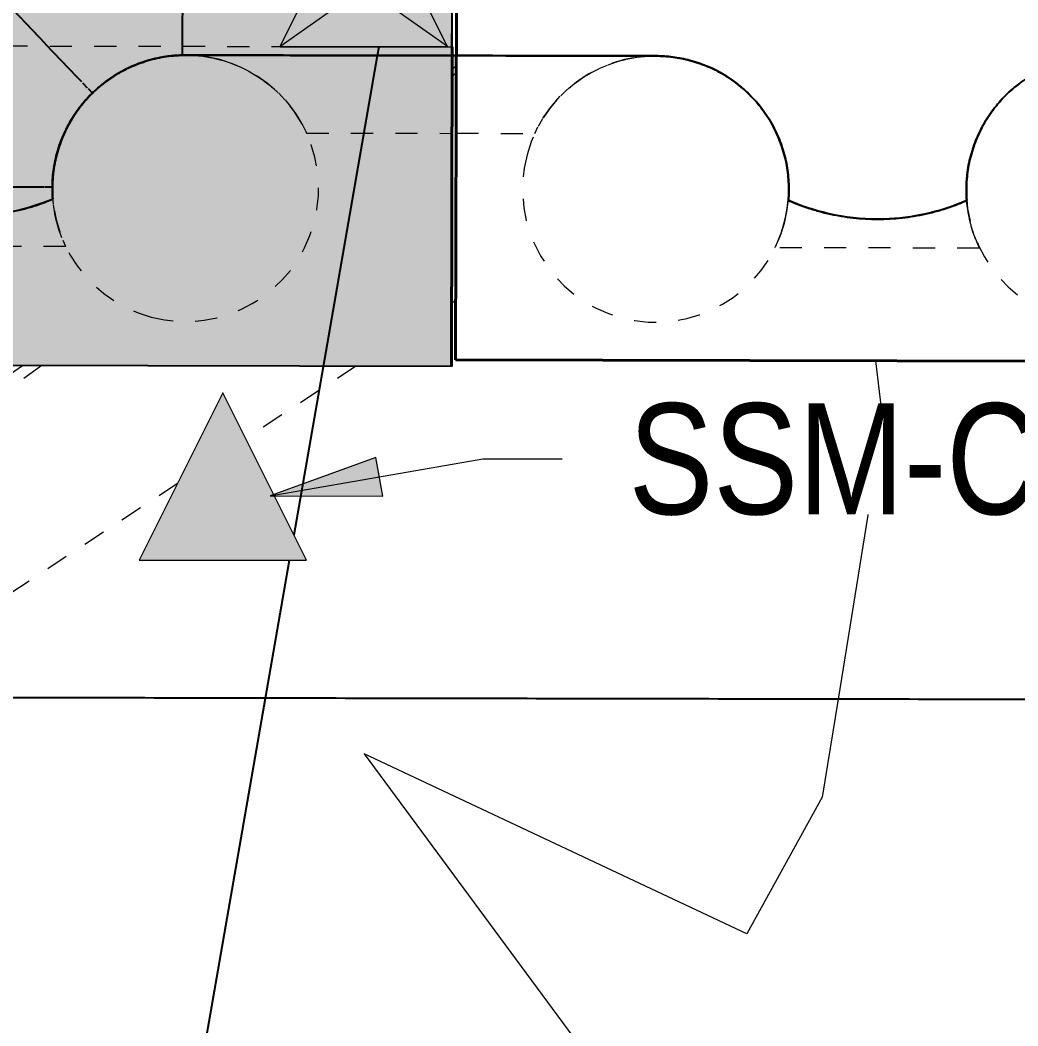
# Model space of a CAD drawing. Header units: metres. Extents: x -1147 to -802, y 5 to 567.
# Drawn here: x -1012.919 to -1008.423, y 504.712 to 509.243 of the extents above; entities that cross this region are included whole.
import ezdxf

# ---------------------------------------------------------------- set-up
doc = ezdxf.new("R2010")
doc.units = ezdxf.units.M
for name, pattern in [('IMPORT-BDYS-Boundary _3_', [0.01, 0.009, -0.001]), ('IMPORT-FURN-Fence _3_', [0.005, 0.004167, -0.0008333]), ('JacobsDash', [0.0045, 0.003, -0.0015])]:
    doc.linetypes.add(name, pattern=pattern)
for name, color, linetype, lineweight in [('A-DETL', 7, 'Continuous', 13), ('A-DETL-GENF', 7, 'Continuous', 9), ('A-FLOR', 7, 'Continuous', 50), ('A-FLOR-PATT', 7, 'Continuous', 40), ('A-GENM', 7, 'Continuous', 35), ('A-GENM-HDLN', 7, 'JacobsDash', 15), ('G-ANNO-TEXT', 7, 'Continuous', 9), ('S-BEAM', 7, 'Continuous', 50), ('S-BEAM-HDLN', 7, 'JacobsDash', 15), ('S-FNDN-HDLN', 7, 'JacobsDash', 15)]:
    doc.layers.add(name, color=color, linetype=linetype, lineweight=lineweight)
doc.styles.add('Arial Narrow_3', font='ARIALN.TTF', dxfattribs={"height": 0.5})

# ---------------------------------------------------------------- blocks, each defined once
blk = doc.blocks.new('T2DPAA-T2D-PWA-SU-M2D-000002_dwg-40815123-DRG-2873010 - GENERAL ARRANGEMENT PLAN')
at = {"color": 254, "lineweight": 18, "true_color": 0xe1e1e1}
for p, q in [((-198.8812, 1052.031), (-198.6032, 1051.7919)), ((-196.8147, 1050.2647), (-196.7968, 1050.2496)), ((-197.595, 1048.0832), (-197.8533, 1047.9798)), ((-197.8533, 1047.9798), (-199.1122, 1047.8539))]:
    blk.add_line(p, q, dxfattribs=at)
at = {"color": 254, "linetype": 'IMPORT-FURN-Fence _3_', "lineweight": 18, "true_color": 0xe1e1e1}
for p, q in [((-198.9374, 1050.9804), (-199.731, 1051.6898)), ((-198.22, 1050.3391), (-198.6628, 1050.7349)), ((-197.8187, 1049.9804), (-197.8355, 1049.9954))]:
    blk.add_line(p, q, dxfattribs=at)
at = {"color": 254, "lineweight": 18, "true_color": 0xe1e1e1, "flags": 128}
blk.add_lwpolyline([(-199.1122, 1047.8539), (-199.5578, 1047.8093), (-200.2396, 1047.9798), (-199.8987, 1049.8548), (-201.2623, 1048.1503), (-202.9669, 1048.6616), (-204.6714, 1049.8548), (-205.5237, 1051.048), (-206.376, 1052.4116), (-204.6714, 1053.7753), (-206.7169, 1053.9457), (-206.8873, 1055.4798), (-206.5464, 1057.1843), (-205.8646, 1058.8889), (-204.6714, 1060.5934), (-203.4783, 1061.4457), (-202.5137, 1060.7442)], dxfattribs=at)
blk = doc.blocks.new('T2DPAA-T2D-PWA-SU-M2D-000001_dwg-40815111-DRG-2873010 - GENERAL ARRANGEMENT PLAN')
at = {"color": 254, "linetype": 'IMPORT-BDYS-Boundary _3_', "lineweight": 18, "true_color": 0xe1e1e1}
for p, q in [((-120.382, 1148.287), (-120.7318, 1148.5795)), ((-118.6285, 1146.8205), (-118.6465, 1146.8355))]:
    blk.add_line(p, q, dxfattribs=at)
blk = doc.blocks.new('T2DPAA-T2D-PWA-SU-M2D-000100_Survey_rvt-1-DRG-2873010 - GENERAL ARRANGEMENT PLAN')
at = {"color": 254, "lineweight": 18, "true_color": 0xe1e1e1, "rotation": 75.11694444444437}
for name, p in [('T2DPAA-T2D-PWA-SU-M2D-000002_dwg-40815123-DRG-2873010 - GENERAL ARRANGEMENT PLAN', (-45.8213, 429.4778)), ('T2DPAA-T2D-PWA-SU-M2D-000001_dwg-40815111-DRG-2873010 - GENERAL ARRANGEMENT PLAN', (27.4325, 329.0961))]:
    blk.add_blockref(name, p, dxfattribs=at)
blk = doc.blocks.new('T2DPAA-T2D-C3S-RW-M2D-100010_dwg-40802999-DRG-2873010 - GENERAL ARRANGEMENT PLAN')
at = {"color": 9, "lineweight": 25, "true_color": 0xc3c3c3}
for p, q in [((21.183, -625.9177), (22.5645, -625.7968)), ((20.3801, -625.9879), (21.183, -625.9177)), ((19.6362, -626.053), (20.2651, -625.998)), ((17.2401, -626.2627), (19.6362, -626.053))]:
    blk.add_line(p, q, dxfattribs=at)
at = {"color": 254, "lineweight": 25, "true_color": 0xd5d5d5}
blk.add_line((22.5645, -625.7968), (22.6043, -625.7934), dxfattribs=at)
blk = doc.blocks.new('T2DPAA-T2D-PWC-RW-M2D-100010_RoadDesign_rvt-1-DRG-2873010 - GENERAL ARRANGEMENT PLAN')
at = {"color": 254, "lineweight": 18, "true_color": 0xe3e3e3, "rotation": 75.11694444444437}
blk.add_blockref('T2DPAA-T2D-C3S-RW-M2D-100010_dwg-40802999-DRG-2873010 - GENERAL ARRANGEMENT PLAN', (-1722.337, 648.0105), dxfattribs=at)
blk = doc.blocks.new('Top of Pavement - RL A - Top of Pavement - RL A-68818558-DRG-2873010 - GENERAL ARRANGEMENT PLAN')
at = {"layer": 'A-GENM', "color": 253, "lineweight": 25, "true_color": 0xa3a3a3}
blk.add_open_spline([(108.421, -13.5917), (108.3971, -13.5013), (108.3175, -13.1995), (108.1821, -12.6862), (108.0426, -12.1577), (107.931, -11.7349), (107.8473, -11.4178), (107.7637, -11.1007), (107.6521, -10.6779), (107.5126, -10.1493), (107.3452, -9.5151), (107.1779, -8.8808), (107.0105, -8.2466), (106.8432, -7.6123), (106.7037, -7.0838), (106.5921, -6.661), (106.5084, -6.3438), (106.4247, -6.0267), (106.341, -5.7096), (106.2574, -5.3924), (106.1458, -4.9696), (106.0063, -4.441), (105.8389, -3.8068), (105.6716, -3.1725), (105.5042, -2.5383), (105.3647, -2.0097), (105.2531, -1.5869), (105.1695, -1.2697), (105.0858, -0.9526), (104.9742, -0.5298), (104.8348, -0.0014), (104.6674, 0.6327), (104.5001, 1.2668), (104.3328, 1.901), (104.1655, 2.5351), (103.9981, 3.1692), (103.8308, 3.8033), (103.6635, 4.4374), (103.4961, 5.0716), (103.3288, 5.7057), (103.1894, 6.2341), (103.0778, 6.6569), (102.9941, 6.9739), (102.9105, 7.291), (102.7989, 7.7138), (102.6595, 8.2422), (102.4921, 8.8763), (102.3248, 9.5105), (102.1575, 10.1446), (102.018, 10.6731), (101.9065, 11.0958), (101.8228, 11.4129), (101.7391, 11.73), (101.6555, 12.047), (101.5718, 12.3641), (101.4881, 12.6812), (101.4045, 12.9982), (101.2929, 13.421), (101.1535, 13.9495), (100.9861, 14.5836), (100.8188, 15.2177), (100.6515, 15.8519), (100.4841, 16.486), (100.3447, 17.0145), (100.2331, 17.4372), (100.1216, 17.86), (99.9821, 18.3884), (99.8148, 19.0226), (99.5917, 19.8681), (99.3686, 20.7136), (99.1454, 21.5592), (98.9781, 22.1933), (98.8108, 22.8274), (98.5877, 23.673), (98.3646, 24.5185), (98.1414, 25.364), (97.9741, 25.9981), (97.8347, 26.5266), (97.7231, 26.9493), (97.6394, 27.2664), (97.5558, 27.5835), (97.4442, 28.0062), (97.3048, 28.5347), (97.1375, 29.1688), (96.9701, 29.8029), (96.8028, 30.437), (96.6634, 30.9655), (96.5518, 31.3882), (96.4681, 31.7053), (96.3845, 32.0224), (96.3008, 32.3394), (96.2172, 32.6565), (96.1335, 32.9735), (96.0498, 33.2906), (95.9383, 33.7133), (95.7988, 34.2417), (95.6417, 34.8374), (95.5403, 35.2216), (95.4947, 35.3945)], degree=3, knots=[-0.7201257, -0.7201257, -0.7201257, -0.7201257, -0.7181818, -0.7136364, -0.7090909, -0.7068182, -0.7045455, -0.7022727, -0.7, -0.6954545, -0.6909091, -0.6863636, -0.6818182, -0.6772727, -0.6727273, -0.6704545, -0.6681818, -0.6659091, -0.6636364, -0.6613636, -0.6590909, -0.6545455, -0.65, -0.6454545, -0.6409091, -0.6363636, -0.6340909, -0.6318182, -0.6295455, -0.6272727, -0.6227273, -0.6181818, -0.6136364, -0.6090909, -0.6045455, -0.6, -0.5954545, -0.5909091, -0.5863636, -0.5818182, -0.5772727, -0.575, -0.5727273, -0.5704545, -0.5681818, -0.5636364, -0.5590909, -0.5545455, -0.55, -0.5454545, -0.5431818, -0.5409091, -0.5386364, -0.5363636, -0.5340909, -0.5318182, -0.5295455, -0.5272727, -0.5227273, -0.5181818, -0.5136364, -0.5090909, -0.5045455, -0.5, -0.4977273, -0.4954545, -0.4909091, -0.4863636, -0.4818182, -0.4727273, -0.4681818, -0.4636364, -0.4590909, -0.4545455, -0.4454545, -0.4409091, -0.4363636, -0.4318182, -0.4295455, -0.4272727, -0.425, -0.4227273, -0.4181818, -0.4136364, -0.4090909, -0.4045455, -0.4, -0.3977273, -0.3954545, -0.3931818, -0.3909091, -0.3886364, -0.3863636, -0.3840909, -0.3818182, -0.3772727, -0.3727273, -0.3690093, -0.3690093, -0.3690093, -0.3690093], dxfattribs=at)
blk.add_open_spline([(108.421, -13.5917), (108.3971, -13.5013), (108.3175, -13.1995), (108.1821, -12.6862), (108.0426, -12.1577), (107.931, -11.7349), (107.8473, -11.4178), (107.7637, -11.1007), (107.6521, -10.6779), (107.5126, -10.1493), (107.3452, -9.5151), (107.1779, -8.8808), (107.0105, -8.2466), (106.8432, -7.6123), (106.7037, -7.0838), (106.5921, -6.661), (106.5084, -6.3438), (106.4247, -6.0267), (106.341, -5.7096), (106.2574, -5.3924), (106.1458, -4.9696), (106.0063, -4.441), (105.8389, -3.8068), (105.6716, -3.1725), (105.5042, -2.5383), (105.3647, -2.0097), (105.2531, -1.5869), (105.1695, -1.2697), (105.0858, -0.9526), (104.9742, -0.5298), (104.8348, -0.0014), (104.6674, 0.6327), (104.5001, 1.2668), (104.3328, 1.901), (104.1655, 2.5351), (103.9981, 3.1692), (103.8308, 3.8033), (103.6635, 4.4374), (103.4961, 5.0716), (103.3288, 5.7057), (103.1894, 6.2341), (103.0778, 6.6569), (102.9941, 6.9739), (102.9105, 7.291), (102.7989, 7.7138), (102.6595, 8.2422), (102.4921, 8.8763), (102.3248, 9.5105), (102.1575, 10.1446), (102.018, 10.6731), (101.9065, 11.0958), (101.8228, 11.4129), (101.7391, 11.73), (101.6555, 12.047), (101.5718, 12.3641), (101.4881, 12.6812), (101.4045, 12.9982), (101.2929, 13.421), (101.1535, 13.9495), (100.9861, 14.5836), (100.8188, 15.2177), (100.6515, 15.8519), (100.4841, 16.486), (100.3447, 17.0145), (100.2331, 17.4372), (100.1216, 17.86), (99.9821, 18.3884), (99.8148, 19.0226), (99.5917, 19.8681), (99.3686, 20.7136), (99.1454, 21.5592), (98.9781, 22.1933), (98.8108, 22.8274), (98.5877, 23.673), (98.3646, 24.5185), (98.1414, 25.364), (97.9741, 25.9981), (97.8347, 26.5266), (97.7231, 26.9493), (97.6394, 27.2664), (97.5558, 27.5835), (97.4442, 28.0062), (97.3048, 28.5347), (97.1375, 29.1688), (96.9701, 29.8029), (96.8028, 30.437), (96.6634, 30.9655), (96.5518, 31.3882), (96.4681, 31.7053), (96.3845, 32.0224), (96.3008, 32.3394), (96.2172, 32.6565), (96.1335, 32.9735), (96.0498, 33.2906), (95.9383, 33.7133), (95.7988, 34.2417), (95.6417, 34.8374), (95.5403, 35.2216), (95.4947, 35.3945)], degree=3, knots=[-0.7201257, -0.7201257, -0.7201257, -0.7201257, -0.7181818, -0.7136364, -0.7090909, -0.7068182, -0.7045455, -0.7022727, -0.7, -0.6954545, -0.6909091, -0.6863636, -0.6818182, -0.6772727, -0.6727273, -0.6704545, -0.6681818, -0.6659091, -0.6636364, -0.6613636, -0.6590909, -0.6545455, -0.65, -0.6454545, -0.6409091, -0.6363636, -0.6340909, -0.6318182, -0.6295455, -0.6272727, -0.6227273, -0.6181818, -0.6136364, -0.6090909, -0.6045455, -0.6, -0.5954545, -0.5909091, -0.5863636, -0.5818182, -0.5772727, -0.575, -0.5727273, -0.5704545, -0.5681818, -0.5636364, -0.5590909, -0.5545455, -0.55, -0.5454545, -0.5431818, -0.5409091, -0.5386364, -0.5363636, -0.5340909, -0.5318182, -0.5295455, -0.5272727, -0.5227273, -0.5181818, -0.5136364, -0.5090909, -0.5045455, -0.5, -0.4977273, -0.4954545, -0.4909091, -0.4863636, -0.4818182, -0.4727273, -0.4681818, -0.4636364, -0.4590909, -0.4545455, -0.4454545, -0.4409091, -0.4363636, -0.4318182, -0.4295455, -0.4272727, -0.425, -0.4227273, -0.4181818, -0.4136364, -0.4090909, -0.4045455, -0.4, -0.3977273, -0.3954545, -0.3931818, -0.3909091, -0.3886364, -0.3863636, -0.3840909, -0.3818182, -0.3772727, -0.3727273, -0.3690093, -0.3690093, -0.3690093, -0.3690093], dxfattribs=at)
blk = doc.blocks.new('T2DPAA-T2D-C3S-RS-M3D-100334_rvt-1-DRG-2873010 - GENERAL ARRANGEMENT PLAN')
at = {"layer": 'A-GENM', "color": 254, "lineweight": 25, "true_color": 0xd1d1d1}
for p, q in [((-1114.0554, 509.997), (-1113.2369, 509.1378)), ((-1113.2361, 509.137), (-1113.0945, 508.9884)), ((-1112.8076, 509.0499), (-1112.8102, 509.0489)), ((-1112.8007, 509.0523), (-1112.8076, 509.0499)), ((-1112.746, 509.0684), (-1112.7498, 509.0674)), ((-1112.6828, 509.0802), (-1112.6853, 509.0798)), ((-1112.6758, 509.0811), (-1112.6828, 509.0802)), ((-1112.9166, 508.9977), (-1112.9231, 508.9937)), ((-1112.8668, 509.0249), (-1112.8723, 509.0222)), ((-1113.0941, 508.9879), (-1113.0733, 508.9661)), ((-1113.0684, 508.9609), (-1113.0469, 508.9383)), ((-1112.9756, 508.9567), (-1112.9813, 508.9522)), ((-1112.9731, 508.9586), (-1112.9756, 508.9567)), ((-1112.9231, 508.9937), (-1112.9257, 508.9921)), ((-1113.0435, 508.9348), (-1113.0239, 508.9142)), ((-1113.0239, 508.9142), (-1113.0265, 508.9117)), ((-1113.0184, 508.9196), (-1113.0239, 508.9142)), ((-1113.064, 508.871), (-1113.0688, 508.8652)), ((-1113.129, 508.7765), (-1113.1306, 508.7736)), ((-1113.1545, 508.7249), (-1113.1563, 508.7206)), ((-1113.1563, 508.7206), (-1113.1596, 508.7127)), ((-1113.1768, 508.6652), (-1113.1779, 508.6617)), ((-1113.1742, 508.6733), (-1113.1768, 508.6652)), ((-1113.2009, 508.5499), (-1113.2015, 508.5435)), ((-1113.2002, 508.5562), (-1113.2009, 508.5499))]:
    blk.add_line(p, q, dxfattribs=at)
at = {"layer": 'A-GENM', "color": 9, "lineweight": 25, "true_color": 0xbebebe}
for p, q in [((-1112.6184, 509.3242), (-1112.6186, 509.2047)), ((-1112.6186, 509.2047), (-1112.6187, 509.0852)), ((-1112.8102, 509.0489), (-1112.813, 509.0479)), ((-1112.7498, 509.0674), (-1112.754, 509.0664)), ((-1112.7408, 509.0696), (-1112.7449, 509.0686)), ((-1112.6853, 509.0798), (-1112.6893, 509.0793)), ((-1112.6187, 509.0852), (-1112.627, 509.0849)), ((-1112.8622, 509.0271), (-1112.8649, 509.0258)), ((-1113.1273, 508.7795), (-1113.129, 508.7765)), ((-1113.1917, 508.6081), (-1113.1933, 508.6002)), ((-1113.191, 508.6112), (-1113.1916, 508.6087)), ((-1113.2015, 508.5435), (-1113.2018, 508.5409)), ((-1113.2042, 508.5003), (-1113.2043, 508.491))]:
    blk.add_line(p, q, dxfattribs=at)
at = {"layer": 'A-GENM', "color": 253, "lineweight": 25, "true_color": 0xa3a3a3}
for p, q in [((-1112.813, 509.0479), (-1112.8622, 509.0271)), ((-1112.754, 509.0664), (-1112.8005, 509.0524)), ((-1112.6893, 509.0793), (-1112.7408, 509.0696)), ((-1112.627, 509.0849), (-1112.6757, 509.0811)), ((-1112.8742, 509.0212), (-1112.9165, 508.9978)), ((-1112.9821, 508.9515), (-1113.0183, 508.9197)), ((-1112.9272, 508.991), (-1112.9718, 508.9597)), ((-1113.027, 508.9112), (-1113.0621, 508.8732)), ((-1113.0695, 508.8644), (-1113.095, 508.8307)), ((-1113.1039, 508.8178), (-1113.1273, 508.7795)), ((-1113.1314, 508.7722), (-1113.154, 508.7259)), ((-1113.1599, 508.7119), (-1113.174, 508.6739)), ((-1113.1785, 508.6595), (-1113.191, 508.6112)), ((-1113.1933, 508.6002), (-1113.1999, 508.5581)), ((-1113.2018, 508.5409), (-1113.2042, 508.5003))]:
    blk.add_line(p, q, dxfattribs=at)
at = {"layer": 'A-GENM', "color": 254, "lineweight": 25, "true_color": 0xd1d1d1, "flags": 128}
blk.add_lwpolyline([(-1113.0952, 508.8305), (-1113.0997, 508.8239), (-1113.1035, 508.8183)], dxfattribs=at)
at = {"layer": 'A-GENM', "color": 9, "lineweight": 25, "true_color": 0xbebebe}
for points, knots in [([(-1112.6034, 509.0853), (-1112.6357, 509.0854), (-1112.7004, 509.0802), (-1112.795, 509.057), (-1112.8845, 509.0189), (-1112.9637, 508.9687), (-1113.0316, 508.9095), (-1113.088, 508.844), (-1113.1266, 508.7832), (-1113.1521, 508.7316), (-1113.1683, 508.6916), (-1113.1817, 508.6506), (-1113.1921, 508.6088), (-1113.1994, 508.5662), (-1113.2051, 508.509), (-1113.2047, 508.4658), (-1113.2024, 508.4371)], [-1, -1, -1, -1, -0.902174, -0.804348, -0.706522, -0.608696, -0.521739, -0.434783, -0.347826, -0.304348, -0.26087, -0.217391, -0.173913, -0.130435, -0.086957, 0, 0, 0, 0]), ([(-1109.8873, 508.431), (-1109.885, 508.4588), (-1109.8841, 508.5148), (-1109.898, 508.6258), (-1109.9441, 508.759), (-1110.0415, 508.8974), (-1110.1732, 509.0036), (-1110.2771, 509.0474), (-1110.331, 509.0618)], [-1, -1, -1, -1, -0.9, -0.8, -0.6, -0.4, -0.2, 0, 0, 0, 0]), ([(-1108.3311, 509.0582), (-1108.3789, 509.0709), (-1108.4778, 509.0845), (-1108.6337, 509.067), (-1108.7599, 509.017), (-1108.8542, 508.954), (-1108.9176, 508.8972), (-1108.9632, 508.8429), (-1108.9948, 508.7959), (-1109.016, 508.7591), (-1109.0345, 508.7209), (-1109.0503, 508.6815), (-1109.0632, 508.641), (-1109.0766, 508.586), (-1109.086, 508.5158), (-1109.0855, 508.4591), (-1109.0833, 508.4309)], [-1, -1, -1, -1, -0.87037, -0.740741, -0.592593, -0.518519, -0.444444, -0.37037, -0.333333, -0.296296, -0.259259, -0.222222, -0.185185, -0.148148, -0.074074, 0, 0, 0, 0]), ([(-1113.239, 508.491), (-1113.2564, 508.4911), (-1113.3026, 508.4912), (-1113.3778, 508.4913), (-1113.4645, 508.4915), (-1113.5802, 508.4917), (-1113.7537, 508.4921), (-1113.8982, 508.4924), (-1113.985, 508.4926)], [0.0444054, 0.0444054, 0.0444054, 0.0444054, 0.1111111, 0.2222222, 0.3333333, 0.4444444, 0.6666667, 1, 1, 1, 1]), ([(-1113.2024, 508.4371), (-1113.2602, 508.4127), (-1113.3802, 508.3746), (-1113.5768, 508.3511), (-1113.7834, 508.3682), (-1113.9212, 508.4105), (-1113.9871, 508.4388)], [-1, -1, -1, -1, -0.766667, -0.533333, -0.266667, 0, 0, 0, 0]), ([(-1109.0833, 508.4309), (-1109.1422, 508.405), (-1109.2651, 508.3647), (-1109.4667, 508.3396), (-1109.6787, 508.3572), (-1109.82, 508.4014), (-1109.8873, 508.431)], [-1, -1, -1, -1, -0.766667, -0.533333, -0.266667, 0, 0, 0, 0])]:
    blk.add_open_spline(points, degree=3, knots=knots, dxfattribs=at)
at = {"layer": 'A-GENM', "color": 253, "lineweight": 25, "true_color": 0xa3a3a3}
for points in [[(-1112.8543, 509.0308), (-1112.8412, 509.0368), (-1112.8279, 509.0423), (-1112.8145, 509.0473)], [(-1112.8001, 509.0525), (-1112.8064, 509.0503), (-1112.8126, 509.0481), (-1112.8188, 509.0457)], [(-1112.8145, 509.0473), (-1112.801, 509.0524), (-1112.7874, 509.0569), (-1112.7736, 509.061)], [(-1112.7593, 509.065), (-1112.7657, 509.0633), (-1112.7722, 509.0614), (-1112.7786, 509.0595)], [(-1112.7736, 509.061), (-1112.7598, 509.065), (-1112.7459, 509.0686), (-1112.7318, 509.0716)], [(-1112.7177, 509.0745), (-1112.7243, 509.0732), (-1112.7309, 509.0719), (-1112.7374, 509.0704)], [(-1112.7318, 509.0716), (-1112.7178, 509.0747), (-1112.7036, 509.0772), (-1112.6894, 509.0793)], [(-1112.6756, 509.0811), (-1112.6823, 509.0803), (-1112.689, 509.0794), (-1112.6956, 509.0783)], [(-1112.6894, 509.0793), (-1112.6751, 509.0813), (-1112.6608, 509.0828), (-1112.6465, 509.0838)], [(-1112.6332, 509.0846), (-1112.6399, 509.0843), (-1112.6467, 509.0839), (-1112.6534, 509.0833)], [(-1112.6465, 509.0838), (-1112.6321, 509.0849), (-1112.6178, 509.0854), (-1112.6034, 509.0853)], [(-1112.6034, 509.0853), (-1112.5249, 509.0852), (-1112.4464, 509.0851), (-1112.3679, 509.085)], [(-1112.3679, 509.085), (-1112.2894, 509.0848), (-1112.211, 509.0847), (-1112.1325, 509.0846)], [(-1112.1325, 509.0846), (-1112.054, 509.0844), (-1111.9755, 509.0843), (-1111.897, 509.0842)], [(-1111.897, 509.0842), (-1111.8185, 509.0841), (-1111.74, 509.0839), (-1111.6615, 509.0838)], [(-1111.6615, 509.0838), (-1111.583, 509.0837), (-1111.5045, 509.0836), (-1111.4261, 509.0834)], [(-1111.4261, 509.0834), (-1111.3476, 509.0833), (-1111.2691, 509.0832), (-1111.1906, 509.0831)], [(-1111.1906, 509.0831), (-1111.1121, 509.0829), (-1111.0336, 509.0828), (-1110.9551, 509.0827)], [(-1110.9551, 509.0827), (-1110.8766, 509.0825), (-1110.7981, 509.0824), (-1110.7197, 509.0823)], [(-1110.7197, 509.0823), (-1110.6412, 509.0822), (-1110.5627, 509.082), (-1110.4842, 509.0819)], [(-1110.4842, 509.0819), (-1110.4713, 509.0819), (-1110.4584, 509.0815), (-1110.4455, 509.0806)], [(-1110.4455, 509.0806), (-1110.4326, 509.0797), (-1110.4198, 509.0785), (-1110.407, 509.0768)], [(-1110.407, 509.0768), (-1110.3942, 509.0751), (-1110.3814, 509.073), (-1110.3688, 509.0705)], [(-1110.3688, 509.0705), (-1110.3561, 509.068), (-1110.3435, 509.0651), (-1110.331, 509.0618)], [(-1110.331, 509.0618), (-1110.3176, 509.0582), (-1110.3042, 509.0541), (-1110.291, 509.0496)], [(-1110.291, 509.0496), (-1110.2778, 509.0451), (-1110.2647, 509.0401), (-1110.2518, 509.0347)], [(-1112.916, 508.9981), (-1112.9215, 508.9947), (-1112.9269, 508.9913), (-1112.9323, 508.9878)], [(-1112.9299, 508.9894), (-1112.9178, 508.9972), (-1112.9054, 509.0045), (-1112.8928, 509.0114)], [(-1112.8786, 509.019), (-1112.8844, 509.016), (-1112.8901, 509.0129), (-1112.8958, 509.0098)], [(-1112.8928, 509.0114), (-1112.8802, 509.0183), (-1112.8674, 509.0248), (-1112.8543, 509.0308)], [(-1112.8399, 509.0372), (-1112.846, 509.0346), (-1112.852, 509.0319), (-1112.858, 509.0291)], [(-1110.2518, 509.0347), (-1110.239, 509.0293), (-1110.2263, 509.0234), (-1110.2139, 509.0171)], [(-1110.2139, 509.0171), (-1110.2014, 509.0108), (-1110.1892, 509.004), (-1110.1772, 508.9968)], [(-1110.1772, 508.9968), (-1110.1652, 508.9897), (-1110.1535, 508.9821), (-1110.142, 508.9741)], [(-1112.9987, 508.9375), (-1112.9879, 508.947), (-1112.9767, 508.9561), (-1112.9652, 508.9647)], [(-1112.9519, 508.9745), (-1112.957, 508.9708), (-1112.962, 508.9671), (-1112.967, 508.9633)], [(-1112.9652, 508.9647), (-1112.9537, 508.9733), (-1112.9419, 508.9816), (-1112.9299, 508.9894)], [(-1110.142, 508.9741), (-1110.1306, 508.9661), (-1110.1194, 508.9577), (-1110.1085, 508.949)], [(-1108.8856, 508.9252), (-1108.875, 508.9346), (-1108.8642, 508.9437), (-1108.853, 508.9524)], [(-1113.0594, 508.8764), (-1113.05, 508.8873), (-1113.0403, 508.8979), (-1113.0301, 508.9081)], [(-1113.0189, 508.9191), (-1113.023, 508.9152), (-1113.027, 508.9113), (-1113.0309, 508.9073)], [(-1113.0301, 508.9081), (-1113.02, 508.9183), (-1113.0095, 508.9281), (-1112.9987, 508.9375)], [(-1112.9862, 508.9482), (-1112.9908, 508.9443), (-1112.9954, 508.9404), (-1113, 508.9364)], [(-1110.1085, 508.949), (-1110.0977, 508.9402), (-1110.0871, 508.9311), (-1110.0769, 508.9216)], [(-1110.0769, 508.9216), (-1110.0666, 508.9121), (-1110.0567, 508.9022), (-1110.0472, 508.892)], [(-1108.9161, 508.8958), (-1108.9063, 508.9059), (-1108.8961, 508.9157), (-1108.8856, 508.9252)], [(-1113.0863, 508.8427), (-1113.0777, 508.8543), (-1113.0688, 508.8655), (-1113.0594, 508.8764)], [(-1110.0472, 508.892), (-1110.0376, 508.8818), (-1110.0285, 508.8713), (-1110.0197, 508.8605)], [(-1110.0197, 508.8605), (-1110.0108, 508.8496), (-1110.0024, 508.8385), (-1109.9944, 508.8271)], [(-1108.9707, 508.8309), (-1108.9624, 508.8423), (-1108.9537, 508.8535), (-1108.9446, 508.8643)], [(-1108.9446, 508.8643), (-1108.9355, 508.8751), (-1108.926, 508.8856), (-1108.9161, 508.8958)], [(-1113.1107, 508.8072), (-1113.103, 508.8193), (-1113.0949, 508.8312), (-1113.0863, 508.8427)], [(-1109.9944, 508.8271), (-1109.9864, 508.8157), (-1109.9787, 508.804), (-1109.9715, 508.792)], [(-1108.9944, 508.7957), (-1108.9869, 508.8077), (-1108.979, 508.8194), (-1108.9707, 508.8309)], [(-1113.1516, 508.7314), (-1113.1457, 508.7445), (-1113.1393, 508.7574), (-1113.1325, 508.77)], [(-1113.1319, 508.7711), (-1113.1347, 508.7661), (-1113.1373, 508.761), (-1113.1399, 508.7559)], [(-1113.1325, 508.77), (-1113.1257, 508.7827), (-1113.1184, 508.7951), (-1113.1107, 508.8072)], [(-1109.9715, 508.792), (-1109.9643, 508.7801), (-1109.9575, 508.7679), (-1109.9511, 508.7554)], [(-1113.1678, 508.6915), (-1113.1629, 508.705), (-1113.1575, 508.7183), (-1113.1516, 508.7314)], [(-1113.1509, 508.733), (-1113.1534, 508.7275), (-1113.1558, 508.7219), (-1113.1581, 508.7163)], [(-1109.9511, 508.7554), (-1109.9448, 508.743), (-1109.9388, 508.7304), (-1109.9334, 508.7175)], [(-1109.034, 508.7207), (-1109.0283, 508.7336), (-1109.0222, 508.7464), (-1109.0155, 508.7589)], [(-1113.1812, 508.6505), (-1113.1772, 508.6643), (-1113.1728, 508.678), (-1113.1678, 508.6915)], [(-1113.167, 508.6937), (-1113.1692, 508.6878), (-1113.1713, 508.6819), (-1113.1733, 508.6759)], [(-1109.9334, 508.7175), (-1109.9279, 508.7047), (-1109.9228, 508.6917), (-1109.9183, 508.6785)], [(-1109.9183, 508.6785), (-1109.9137, 508.6653), (-1109.9096, 508.6519), (-1109.9059, 508.6385)], [(-1109.0627, 508.6409), (-1109.0608, 508.6477), (-1109.0567, 508.6613), (-1109.0522, 508.6747), (-1109.0498, 508.6813)], [(-1109.0498, 508.6813), (-1109.045, 508.6946), (-1109.0397, 508.7078), (-1109.034, 508.7207)], [(-1113.1916, 508.6086), (-1113.1886, 508.6227), (-1113.1851, 508.6367), (-1113.1812, 508.6505)], [(-1113.1804, 508.6533), (-1113.1822, 508.6472), (-1113.1839, 508.6409), (-1113.1855, 508.6347)], [(-1109.9059, 508.6385), (-1109.9023, 508.625), (-1109.8991, 508.6114), (-1109.8964, 508.5977)], [(-1109.0728, 508.5997), (-1109.0699, 508.6135), (-1109.0666, 508.6273), (-1109.0627, 508.6409)], [(-1113.1989, 508.5662), (-1113.1979, 508.5733), (-1113.1957, 508.5875), (-1113.193, 508.6016), (-1113.1916, 508.6086)], [(-1113.1908, 508.6121), (-1113.1922, 508.6057), (-1113.1935, 508.5993), (-1113.1946, 508.5929)], [(-1109.8964, 508.5977), (-1109.8937, 508.584), (-1109.8915, 508.5702), (-1109.8898, 508.5564)], [(-1109.0799, 508.5579), (-1109.078, 508.5719), (-1109.0756, 508.5858), (-1109.0728, 508.5997)], [(-1113.2032, 508.5233), (-1113.2022, 508.5376), (-1113.2008, 508.5519), (-1113.1989, 508.5662)], [(-1113.1983, 508.5703), (-1113.1993, 508.5637), (-1113.2001, 508.5572), (-1113.2008, 508.5506)], [(-1109.8898, 508.5564), (-1109.8881, 508.5425), (-1109.8868, 508.5286), (-1109.8861, 508.5147)], [(-1113.2043, 508.4802), (-1113.2045, 508.4946), (-1113.2041, 508.5089), (-1113.2032, 508.5233)], [(-1113.2028, 508.528), (-1113.2033, 508.5214), (-1113.2037, 508.5147), (-1113.2039, 508.5081)], [(-1109.8861, 508.5147), (-1109.8853, 508.5007), (-1109.885, 508.4868), (-1109.8852, 508.4728)], [(-1109.0851, 508.4732), (-1109.0853, 508.4874), (-1109.0849, 508.5015), (-1109.084, 508.5156)], [(-1113.2024, 508.4371), (-1113.2036, 508.4515), (-1113.2042, 508.4658), (-1113.2043, 508.4802)], [(-1109.8852, 508.4728), (-1109.8854, 508.4588), (-1109.8861, 508.4449), (-1109.8873, 508.431)], [(-1109.0833, 508.4309), (-1109.0844, 508.445), (-1109.085, 508.4591), (-1109.0851, 508.4732)], [(-1113.3035, 508.4006), (-1113.2863, 508.4058), (-1113.2693, 508.4114), (-1113.2525, 508.4175)], [(-1113.2525, 508.4175), (-1113.2356, 508.4236), (-1113.2189, 508.4302), (-1113.2024, 508.4371)], [(-1109.8873, 508.431), (-1109.8705, 508.4236), (-1109.8534, 508.4167), (-1109.8362, 508.4102)], [(-1109.8362, 508.4102), (-1109.819, 508.4038), (-1109.8016, 508.3978), (-1109.7841, 508.3923)], [(-1109.1865, 508.3922), (-1109.169, 508.3977), (-1109.1516, 508.4036), (-1109.1344, 508.4101)], [(-1109.1344, 508.4101), (-1109.1172, 508.4165), (-1109.1001, 508.4235), (-1109.0833, 508.4309)], [(-1113.3553, 508.3864), (-1113.3379, 508.3907), (-1113.3206, 508.3954), (-1113.3035, 508.4006)], [(-1109.7841, 508.3923), (-1109.7665, 508.3868), (-1109.7488, 508.3818), (-1109.731, 508.3772)], [(-1109.731, 508.3772), (-1109.7221, 508.375), (-1109.7042, 508.3707), (-1109.6862, 508.3669), (-1109.6772, 508.3652)], [(-1109.6772, 508.3652), (-1109.6591, 508.3616), (-1109.641, 508.3586), (-1109.6228, 508.3561)], [(-1109.3478, 508.356), (-1109.3296, 508.3586), (-1109.3115, 508.3616), (-1109.2934, 508.3651)], [(-1109.2934, 508.3651), (-1109.2754, 508.3686), (-1109.2574, 508.3727), (-1109.2396, 508.3772)], [(-1109.2396, 508.3772), (-1109.2218, 508.3817), (-1109.2041, 508.3867), (-1109.1865, 508.3922)], [(-1109.6228, 508.3561), (-1109.6046, 508.3535), (-1109.5863, 508.3515), (-1109.5679, 508.35)], [(-1109.5679, 508.35), (-1109.5496, 508.3485), (-1109.5313, 508.3474), (-1109.5129, 508.3469)], [(-1109.5129, 508.3469), (-1109.4945, 508.3464), (-1109.4761, 508.3464), (-1109.4577, 508.3469)], [(-1109.4577, 508.3469), (-1109.4393, 508.3474), (-1109.421, 508.3485), (-1109.4026, 508.35)], [(-1109.4026, 508.35), (-1109.3843, 508.3515), (-1109.366, 508.3535), (-1109.3478, 508.356)]]:
    blk.add_open_spline(points, degree=3, dxfattribs=at)
at = {"layer": 'A-GENM', "color": 9, "lineweight": 25, "true_color": 0xbebebe}
for points in [[(-1112.8233, 509.044), (-1112.8288, 509.0418), (-1112.8344, 509.0395), (-1112.8399, 509.0372)], [(-1112.8188, 509.0457), (-1112.8203, 509.0451), (-1112.8218, 509.0446), (-1112.8233, 509.044)], [(-1112.7837, 509.0579), (-1112.7892, 509.0562), (-1112.7947, 509.0544), (-1112.8001, 509.0525)], [(-1112.7786, 509.0595), (-1112.7803, 509.059), (-1112.782, 509.0584), (-1112.7837, 509.0579)], [(-1112.7433, 509.069), (-1112.7486, 509.0678), (-1112.754, 509.0664), (-1112.7593, 509.065)], [(-1112.7374, 509.0704), (-1112.7394, 509.0699), (-1112.7413, 509.0695), (-1112.7433, 509.069)], [(-1112.7022, 509.0773), (-1112.7074, 509.0764), (-1112.7126, 509.0755), (-1112.7177, 509.0745)], [(-1112.6956, 509.0783), (-1112.6978, 509.078), (-1112.7, 509.0777), (-1112.7022, 509.0773)], [(-1112.6606, 509.0827), (-1112.6656, 509.0822), (-1112.6706, 509.0817), (-1112.6756, 509.0811)], [(-1112.6534, 509.0833), (-1112.6558, 509.0831), (-1112.6582, 509.0829), (-1112.6606, 509.0827)], [(-1112.6187, 509.0852), (-1112.6236, 509.085), (-1112.6284, 509.0849), (-1112.6332, 509.0846)], [(-1110.4842, 509.0819), (-1110.5627, 509.082), (-1110.7197, 509.0823), (-1110.9551, 509.0827), (-1111.1906, 509.0831), (-1111.4261, 509.0834), (-1111.6615, 509.0838), (-1111.897, 509.0842), (-1112.1325, 509.0846), (-1112.3679, 509.085), (-1112.5249, 509.0852), (-1112.6034, 509.0853)], [(-1110.331, 509.0618), (-1110.356, 509.0684), (-1110.4068, 509.0784), (-1110.4584, 509.0819), (-1110.4842, 509.0819)], [(-1112.899, 509.008), (-1112.9047, 509.0048), (-1112.9104, 509.0015), (-1112.916, 508.9981)], [(-1112.8958, 509.0098), (-1112.8969, 509.0092), (-1112.8979, 509.0086), (-1112.899, 509.008)], [(-1112.8617, 509.0273), (-1112.8674, 509.0246), (-1112.873, 509.0219), (-1112.8786, 509.019)], [(-1112.858, 509.0291), (-1112.8592, 509.0285), (-1112.8605, 509.0279), (-1112.8617, 509.0273)], [(-1112.9689, 508.9619), (-1112.9747, 508.9574), (-1112.9805, 508.9528), (-1112.9862, 508.9482)], [(-1112.9681, 508.9625), (-1112.9684, 508.9623), (-1112.9686, 508.9621), (-1112.9689, 508.9619)], [(-1112.9347, 508.9862), (-1112.9405, 508.9824), (-1112.9462, 508.9785), (-1112.9519, 508.9745)], [(-1112.9323, 508.9878), (-1112.9331, 508.9873), (-1112.9339, 508.9867), (-1112.9347, 508.9862)], [(-1113.0317, 508.9065), (-1113.0413, 508.8968), (-1113.0505, 508.8868), (-1113.0594, 508.8764)], [(-1113.0013, 508.9353), (-1113.0073, 508.93), (-1113.0131, 508.9246), (-1113.0189, 508.9191)], [(-1113.0601, 508.8756), (-1113.0692, 508.865), (-1113.0779, 508.854), (-1113.0862, 508.8428)], [(-1113.0863, 508.8427), (-1113.0946, 508.8315), (-1113.1025, 508.82), (-1113.11, 508.8083)], [(-1113.1107, 508.8072), (-1113.118, 508.7958), (-1113.1249, 508.7841), (-1113.1313, 508.7722)], [(-1113.1399, 508.7559), (-1113.1434, 508.7489), (-1113.1468, 508.7419), (-1113.1501, 508.7347)], [(-1113.1662, 508.696), (-1113.1665, 508.6952), (-1113.1667, 508.6945), (-1113.167, 508.6937)], [(-1113.1581, 508.7163), (-1113.1609, 508.7096), (-1113.1636, 508.7028), (-1113.1662, 508.696)], [(-1113.1855, 508.6347), (-1113.1871, 508.6284), (-1113.1886, 508.6221), (-1113.19, 508.6157)], [(-1113.1795, 508.6563), (-1113.1798, 508.6553), (-1113.1801, 508.6543), (-1113.1804, 508.6533)], [(-1113.1733, 508.6759), (-1113.1755, 508.6694), (-1113.1775, 508.6628), (-1113.1795, 508.6563)], [(-1113.1946, 508.5929), (-1113.1958, 508.5868), (-1113.1968, 508.5806), (-1113.1977, 508.5745)], [(-1113.19, 508.6157), (-1113.1903, 508.6145), (-1113.1906, 508.6133), (-1113.1908, 508.6121)], [(-1113.2008, 508.5506), (-1113.2014, 508.5447), (-1113.202, 508.5388), (-1113.2025, 508.5329)], [(-1113.1977, 508.5745), (-1113.1979, 508.5731), (-1113.1981, 508.5717), (-1113.1983, 508.5703)], [(-1113.2039, 508.5081), (-1113.2041, 508.5024), (-1113.2043, 508.4967), (-1113.2043, 508.491)], [(-1113.2025, 508.5329), (-1113.2026, 508.5312), (-1113.2027, 508.5296), (-1113.2028, 508.528)], [(-1113.2043, 508.491), (-1113.2152, 508.491), (-1113.2261, 508.491), (-1113.2369, 508.491)]]:
    blk.add_open_spline(points, degree=3, dxfattribs=at)
at = {"layer": 'A-GENM', "color": 253, "lineweight": 25, "true_color": 0xa3a3a3}
for points, knots in [([(-1109.0155, 508.7589), (-1109.0139, 508.762), (-1109.0072, 508.7745), (-1109, 508.7867), (-1108.9944, 508.7957)], [-0.7037037, -0.7037037, -0.7037037, -0.7037037, -0.69444444, -0.66666667, -0.66666667, -0.66666667, -0.66666667]), ([(-1109.084, 508.5156), (-1109.0833, 508.5262), (-1109.0821, 508.5403), (-1109.0803, 508.5544), (-1109.0799, 508.5579)], [-0.92592593, -0.92592593, -0.92592593, -0.92592593, -0.89814815, -0.88888889, -0.88888889, -0.88888889, -0.88888889])]:
    blk.add_open_spline(points, degree=3, knots=knots, dxfattribs=at)
at = {"layer": 'A-GENM', "color": 253, "lineweight": 25, "true_color": 0xa3a3a3, "rotation": 75.11694444444437}
blk.add_blockref('Top of Pavement - RL A - Top of Pavement - RL A-68818558-DRG-2873010 - GENERAL ARRANGEMENT PLAN', (-1134.0578, 404.8616), dxfattribs=at)
blk = doc.blocks.new('01_SFO_FRP_Pile_CastInPlace_CS_BR08 - CAST-IN-PLACE PILE - 1200-8660909-DRG-2873010 - GENERAL ARRANGEMENT PLAN')
at = {"layer": 'S-FNDN-HDLN'}
for start, end in [(90, 270), (270, 90)]:
    blk.add_arc((0, 0), 0.6, start, end, dxfattribs=at)
blk = doc.blocks.new('20_SFR_WSC_ShotcreteWall_ArchFlatBack_Datum - ArchWall_PileSize_1200-8657912-DRG-2873010 - GENERAL ARRANGEMENT PLAN')
at = {"layer": 'A-GENM-HDLN', "color": 252, "true_color": 0x888888}
for p, q in [((0.5969, -0.6611), (0.5936, -0.6874)), ((0.598, -0.6491), (0.597, -0.6601)), ((1.3852, -0.6716), (1.3829, -0.6491)), ((1.3919, -0.7145), (1.3855, -0.6738)), ((0.5873, -0.7228), (0.5835, -0.7398)), ((0.5933, -0.6897), (0.5873, -0.7228)), ((0.5832, -0.741), (0.5757, -0.769)), ((1.4124, -0.7918), (1.4009, -0.7534)), ((0.5676, -0.7945), (0.5592, -0.8175)), ((0.5753, -0.7705), (0.5676, -0.7945)), ((0.5469, -0.8469), (0.5392, -0.8633)), ((0.5586, -0.819), (0.5474, -0.8458)), ((1.4418, -0.8633), (1.4294, -0.8362)), ((1.4418, -0.8633), (0.5392, -0.8633))]:
    blk.add_line(p, q, dxfattribs=at)
at = {"layer": 'A-GENM-HDLN', "color": 252, "true_color": 0x888888, "flags": 128}
for points in [[(0.598, -0.6491), (0.6926, -0.684), (0.7902, -0.7091), (0.8898, -0.7243), (0.9905, -0.7294), (1.0911, -0.7243), (1.1908, -0.7091), (1.2884, -0.684), (1.3829, -0.6491)], [(1.3999, -0.7498), (1.3936, -0.7228), (1.3921, -0.7155)], [(1.4243, -0.824), (1.4133, -0.7945), (1.4127, -0.7926)]]:
    blk.add_lwpolyline(points, dxfattribs=at)
blk = doc.blocks.new('01_SFO_FRP_Pile_CastInPlace_CS_BR08 - CAST-IN-PLACE PILE - 1200-8661114-DRG-2873010 - GENERAL ARRANGEMENT PLAN')
at = {"layer": 'S-FNDN-HDLN'}
for start, end in [(90, 270), (270, 90)]:
    blk.add_arc((0, 0), 0.6, start, end, dxfattribs=at)
blk = doc.blocks.new('01_SFO_FRP_Pile_CastInPlace_CS_BR08 - CAST-IN-PLACE PILE - 1200-8661134-DRG-2873010 - GENERAL ARRANGEMENT PLAN')
at = {"layer": 'S-FNDN-HDLN'}
for start, end in [(90, 270), (270, 90)]:
    blk.add_arc((0, 0), 0.6, start, end, dxfattribs=at)
blk = doc.blocks.new('03_SFR_ACS_Abutment_BR08_Retaining wall CS - ABUTMENT SOUTH WEST_B08-7985321-DRG-2873010 - GENERAL ARRANGEMENT PLAN')
at = {"layer": 'S-BEAM', "lineweight": 40}
for p, q in [((-1111.3829, 509.4879), (-1111.3868, 507.7129)), ((-1111.3868, 507.7129), (-1101.4073, 507.6909))]:
    blk.add_line(p, q, dxfattribs=at)
at = {"layer": 'S-BEAM-HDLN'}
blk.add_line((-1111.3859, 507.7129), (-1111.382, 509.4879), dxfattribs=at)
blk = doc.blocks.new('20_SFR_WSC_ShotcreteWall_ArchFlatBack_Datum - ArchWall_PileSize_1200-8657810-DRG-2873010 - GENERAL ARRANGEMENT PLAN')
at = {"layer": 'A-GENM-HDLN', "color": 252, "true_color": 0x888888}
for p, q in [((0.598, -0.6491), (0.5873, -0.7228)), ((0.6491, -0.6699), (0.5999, -0.6499)), ((0.688, -0.6836), (0.6491, -0.6699)), ((1.3509, -0.6699), (1.3119, -0.6836)), ((1.4001, -0.6499), (1.3509, -0.6699)), ((0.5873, -0.7228), (0.5686, -0.7916)), ((0.6962, -0.6862), (0.6911, -0.6846)), ((0.7012, -0.6878), (0.6975, -0.6866)), ((0.7543, -0.7028), (0.7012, -0.6878)), ((0.786, -0.7103), (0.7543, -0.7028)), ((0.7981, -0.7129), (0.7885, -0.7109)), ((0.8081, -0.7149), (0.7996, -0.7132)), ((0.8625, -0.724), (0.8081, -0.7149)), ((0.8878, -0.7272), (0.8625, -0.724)), ((1.1375, -0.724), (1.1122, -0.7272)), ((1.1919, -0.7149), (1.1375, -0.724)), ((1.2004, -0.7132), (1.1919, -0.7149)), ((1.2115, -0.7109), (1.2019, -0.7129)), ((1.2457, -0.7028), (1.214, -0.7103)), ((1.2988, -0.6878), (1.2457, -0.7028)), ((1.3025, -0.6866), (1.2988, -0.6878)), ((1.3089, -0.6846), (1.3038, -0.6862)), ((0.902, -0.7287), (0.89, -0.7274)), ((0.9174, -0.7301), (0.9036, -0.7288)), ((0.9724, -0.7331), (0.9174, -0.7301)), ((0.9917, -0.7335), (0.9724, -0.7331)), ((1.0064, -0.7335), (0.9936, -0.7335)), ((1.0276, -0.7331), (1.0083, -0.7335)), ((1.0827, -0.7301), (1.0276, -0.7331)), ((1.0964, -0.7288), (1.0827, -0.7301)), ((1.11, -0.7274), (1.098, -0.7287)), ((0.5666, -0.7973), (0.5402, -0.8612)), ((0.5676, -0.7945), (0.5672, -0.7958)), ((0.5681, -0.7932), (0.5676, -0.7945)), ((0.5396, -0.8623), (0.5392, -0.8633)), ((1.4608, -0.8633), (0.5392, -0.8633)), ((0.5399, -0.8618), (0.5399, -0.8617))]:
    blk.add_line(p, q, dxfattribs=at)
at = {"layer": 'A-GENM-HDLN', "color": 252, "true_color": 0x888888, "flags": 128}
for points in [[(0.598, -0.6491), (0.6947, -0.6857), (0.7946, -0.7122), (0.8968, -0.7281), (1, -0.7335), (1.1032, -0.7281), (1.2054, -0.7122), (1.3053, -0.6857), (1.402, -0.6491)], [(1.4608, -0.8633), (1.4324, -0.7945), (1.4127, -0.7228), (1.402, -0.6491)]]:
    blk.add_lwpolyline(points, dxfattribs=at)
at = {"layer": 'A-GENM-HDLN', "color": 252, "true_color": 0x888888}
for centre, start_param, end_param in [((0, -0.6), 4.509016, 4.627767), ((2, -0.6), 1.655418, 1.774169), ((0, -0.6), 4.392434, 4.503684), ((2, -0.6), 1.779502, 1.898261), ((0, -0.6), 4.264518, 4.372561), ((0, -0.6), 4.377772, 4.379593), ((0, -0.6), 4.384925, 4.386974), ((2, -0.6), 1.903593, 2.022338)]:
    blk.add_ellipse(centre, major_axis=(0, 0.6), ratio=0.999999, start_param=start_param, end_param=end_param, dxfattribs=at)

msp = doc.modelspace()

# ---------------------------------------------------------------- hatches: boundary and pattern name
at = {"layer": 'A-DETL-GENF', "true_color": 0xffffff}
msp.add_hatch(color=7, dxfattribs=at).paths.add_polyline_path([(-1010.9935, 509.124), (-1011.3711, 509.8778), (-1011.7473, 509.124), (-1011.3709, 509.124)])
at = {"layer": 'A-DETL-GENF', "true_color": 0xff0000}
msp.add_hatch(color=1, dxfattribs=at).paths.add_polyline_path([(-1011.6278, 506.81), (-1012.0051, 507.5645), (-1012.3824, 506.81), (-1011.7472, 506.81)])
at = {"layer": 'A-FLOR-PATT', "lineweight": 5, "true_color": 0xe1e1e1}
for points in [[(-1017.1322, 507.7012), (-1011.6328, 509.3544), (-1011.3704, 509.8778), (-1011.1772, 509.4914), (-1010.9729, 509.5528), (-1014.1504, 524.8162), (-1017.0629, 508.0992)], [(-1010.9764, 507.6833), (-1010.9729, 509.5528), (-1011.1772, 509.4914), (-1010.9931, 509.1233), (-1011.7476, 509.1248), (-1011.6328, 509.3544), (-1017.1322, 507.7012), (-1017.1322, 507.6948), (-1011.3998, 507.6841)]]:
    msp.add_hatch(color=254, dxfattribs=at).paths.add_polyline_path(points)
at = {"layer": 'G-ANNO-TEXT'}
msp.add_hatch(color=256, dxfattribs=at).paths.add_polyline_path([(-1011.7929, 507.1), (-1011.2852, 507.0989), (-1011.3154, 507.2726)])

# ---------------------------------------------------------------- linework, layer by layer
at = {"layer": 'A-DETL', "color": 6, "lineweight": 15, "true_color": 0xff00ff}
for p, q in [((-1011.3707, 509.8786), (-1011.748, 509.124)), ((-1010.9935, 509.124), (-1011.3707, 509.8786)), ((-1011.748, 509.124), (-1011.3707, 509.3911)), ((-1010.9935, 509.124), (-1011.3707, 509.3911)), ((-1011.748, 509.124), (-1010.9935, 509.124))]:
    msp.add_line(p, q, dxfattribs=at)
at = {"layer": 'A-DETL', "color": 1, "lineweight": 15, "true_color": 0xff0000}
for p, q in [((-1011.7476, 509.1233), (-1010.9931, 509.1233)), ((-1012.0051, 507.5645), (-1012.3824, 506.81)), ((-1011.6278, 506.81), (-1012.0051, 507.5645)), ((-1012.3824, 506.81), (-1011.6278, 506.81))]:
    msp.add_line(p, q, dxfattribs=at)
at = {"layer": 'A-FLOR', "color": 252, "lineweight": 25, "true_color": 0x888888}
for p, q in [((-1010.9729, 509.5528), (-1010.9764, 507.6833)), ((-1010.9764, 507.6833), (-1041.7404, 507.7407))]:
    msp.add_line(p, q, dxfattribs=at)
at = {"layer": 'A-GENM-HDLN', "color": 252, "true_color": 0x888888}
for p, q in [((-1012.1728, 509.0853), (-1010.9738, 509.0831)), ((-1012.1728, 509.0853), (-1012.14, 509.0844)), ((-1012.1364, 509.0842), (-1012.0962, 509.0803)), ((-1012.0516, 509.0727), (-1012.0124, 509.0632)), ((-1011.9693, 509.0494), (-1011.9318, 509.0343)), ((-1010.9527, 509.0834), (-1010.9533, 508.7334)), ((-1010.9527, 509.0834), (-1010.0538, 509.0819)), ((-1010.2693, 509.0422), (-1010.2311, 509.0554)), ((-1010.1874, 509.0671), (-1010.1477, 509.0747)), ((-1010.1028, 509.08), (-1010.0625, 509.0819)), ((-1010.0616, 509.0819), (-1010.0545, 509.0819)), ((-1011.8911, 509.0145), (-1011.8562, 508.9943)), ((-1010.3468, 509.006), (-1010.3109, 509.0245)), ((-1011.8187, 508.9689), (-1011.787, 508.9439)), ((-1010.4184, 508.9591), (-1010.3854, 508.9826)), ((-1011.7864, 508.9434), (-1011.7806, 508.9384)), ((-1011.7806, 508.9384), (-1011.7562, 508.916)), ((-1011.7536, 508.9134), (-1011.7257, 508.8842)), ((-1010.4826, 508.9026), (-1010.4533, 508.9304)), ((-1011.7252, 508.8836), (-1011.7202, 508.8779)), ((-1011.7202, 508.8779), (-1011.6992, 508.8523)), ((-1010.5381, 508.8374), (-1010.513, 508.8692)), ((-1011.6969, 508.8493), (-1011.6736, 508.8164)), ((-1011.6731, 508.8157), (-1011.669, 508.8094)), ((-1011.669, 508.8094), (-1011.6519, 508.781)), ((-1011.65, 508.7777), (-1011.6316, 508.7419)), ((-1010.5837, 508.7651), (-1010.5634, 508.8001)), ((-1011.6312, 508.7411), (-1011.628, 508.7343)), ((-1011.628, 508.7343), (-1010.9745, 508.7331)), ((-1010.9533, 508.7334), (-1010.5998, 508.7328)), ((-1010.5998, 508.7328), (-1010.5854, 508.762))]:
    msp.add_line(p, q, dxfattribs=at)
at = {"layer": 'A-GENM-HDLN', "color": 252, "true_color": 0x888888, "flags": 128}
for points in [[(-1012.0953, 509.0802), (-1012.0876, 509.0791), (-1012.0551, 509.0735)], [(-1012.0115, 509.0629), (-1012.004, 509.0608), (-1011.9727, 509.0506)], [(-1010.2303, 509.0557), (-1010.2227, 509.0579), (-1010.1909, 509.0663)], [(-1010.1469, 509.0748), (-1010.1391, 509.076), (-1010.1064, 509.0797)], [(-1011.931, 509.034), (-1011.924, 509.0308), (-1011.8944, 509.0162)], [(-1010.3847, 508.983), (-1010.378, 508.9874), (-1010.3499, 509.0043)], [(-1010.3101, 509.0249), (-1010.3028, 509.0282), (-1010.2726, 509.041)], [(-1011.8555, 508.9938), (-1011.849, 508.9897), (-1011.8217, 508.9711)], [(-1010.4526, 508.931), (-1010.4465, 508.9363), (-1010.4212, 508.957)], [(-1010.5125, 508.8699), (-1010.5071, 508.876), (-1010.485, 508.9001)], [(-1010.563, 508.8008), (-1010.5586, 508.8077), (-1010.5401, 508.8346)]]:
    msp.add_lwpolyline(points, dxfattribs=at)
at = {"layer": 'G-ANNO-TEXT'}
for p, q in [((-1011.3154, 507.2726), (-1011.7929, 507.1)), ((-1011.7929, 507.1), (-1010.8345, 507.2668)), ((-1011.2852, 507.0989), (-1011.3154, 507.2726)), ((-1010.8345, 507.2668), (-1010.4768, 507.2668)), ((-1011.7929, 507.1), (-1011.2852, 507.0989))]:
    msp.add_line(p, q, dxfattribs=at)
at = {"layer": 'S-BEAM', "lineweight": 40}
msp.add_line((-1010.9725, 509.1233), (-1010.9752, 507.6833), dxfattribs=at)
at = {"layer": 'S-BEAM-HDLN'}
for p, q in [((-1010.9774, 507.6833), (-1010.9739, 509.5533)), ((-1024.9855, 509.1494), (-1011.7477, 509.1247)), ((-1010.9931, 509.1233), (-1010.9725, 509.1233)), ((-1010.9752, 507.6833), (-1010.9763, 507.6833))]:
    msp.add_line(p, q, dxfattribs=at)

# ---------------------------------------------------------------- block references
at = {"lineweight": 5}
for name in ['T2DPAA-T2D-PWC-RW-M2D-100010_RoadDesign_rvt-1-DRG-2873010 - GENERAL ARRANGEMENT PLAN', 'T2DPAA-T2D-C3S-RS-M3D-100334_rvt-1-DRG-2873010 - GENERAL ARRANGEMENT PLAN']:
    msp.add_blockref(name, (100.4304, 0), dxfattribs=at)
at = {"color": 254, "lineweight": 5, "true_color": 0xe1e1e1}
msp.add_blockref('T2DPAA-T2D-PWA-SU-M2D-000100_Survey_rvt-1-DRG-2873010 - GENERAL ARRANGEMENT PLAN', (100.4304, 0), dxfattribs=at)
at = {"layer": 'A-GENM-HDLN', "color": 252, "true_color": 0x888888}
for name, p, rotation in [('20_SFR_WSC_ShotcreteWall_ArchFlatBack_Datum - ArchWall_PileSize_1200-8657912-DRG-2873010 - GENERAL ARRANGEMENT PLAN', (-1014.1534, 509.089), 359.8934624969284), ('20_SFR_WSC_ShotcreteWall_ArchFlatBack_Datum - ArchWall_PileSize_1200-8657810-DRG-2873010 - GENERAL ARRANGEMENT PLAN', (-1010.0552, 509.0818), 359.8989402656637)]:
    msp.add_blockref(name, p, dxfattribs=dict(at, rotation=rotation))
at = {"layer": 'S-BEAM-HDLN'}
msp.add_blockref('03_SFR_ACS_Abutment_BR08_Retaining wall CS - ABUTMENT SOUTH WEST_B08-7985321-DRG-2873010 - GENERAL ARRANGEMENT PLAN', (100.4304, 0), dxfattribs=at)
at = {"layer": 'S-FNDN-HDLN'}
for name, p, rotation in [('01_SFO_FRP_Pile_CastInPlace_CS_BR08 - CAST-IN-PLACE PILE - 1200-8660909-DRG-2873010 - GENERAL ARRANGEMENT PLAN', (-1012.1739, 508.4853), 165.1169444444439), ('01_SFO_FRP_Pile_CastInPlace_CS_BR08 - CAST-IN-PLACE PILE - 1200-8661114-DRG-2873010 - GENERAL ARRANGEMENT PLAN', (-1010.0547, 508.4819), 75.11694444444437), ('01_SFO_FRP_Pile_CastInPlace_CS_BR08 - CAST-IN-PLACE PILE - 1200-8661134-DRG-2873010 - GENERAL ARRANGEMENT PLAN', (-1008.0547, 508.4784), 75.11694444444437)]:
    msp.add_blockref(name, p, dxfattribs=dict(at, rotation=rotation))

# ---------------------------------------------------------------- next in the draw order: texts
at = {"layer": 'G-ANNO-TEXT', "insert": (-1010.1768, 507.5168), "char_height": 0.5, "attachment_point": 1, "style": 'Arial Narrow_3', "bg_fill": 3, "box_fill_scale": 1, "bg_fill_color": 256, "bg_fill_true_color": 13158600, "bg_fill_transparency": 0}
msp.add_mtext('SSM-C3S-BR08-07', dxfattribs=at)

doc.saveas('drawing.dxf')
